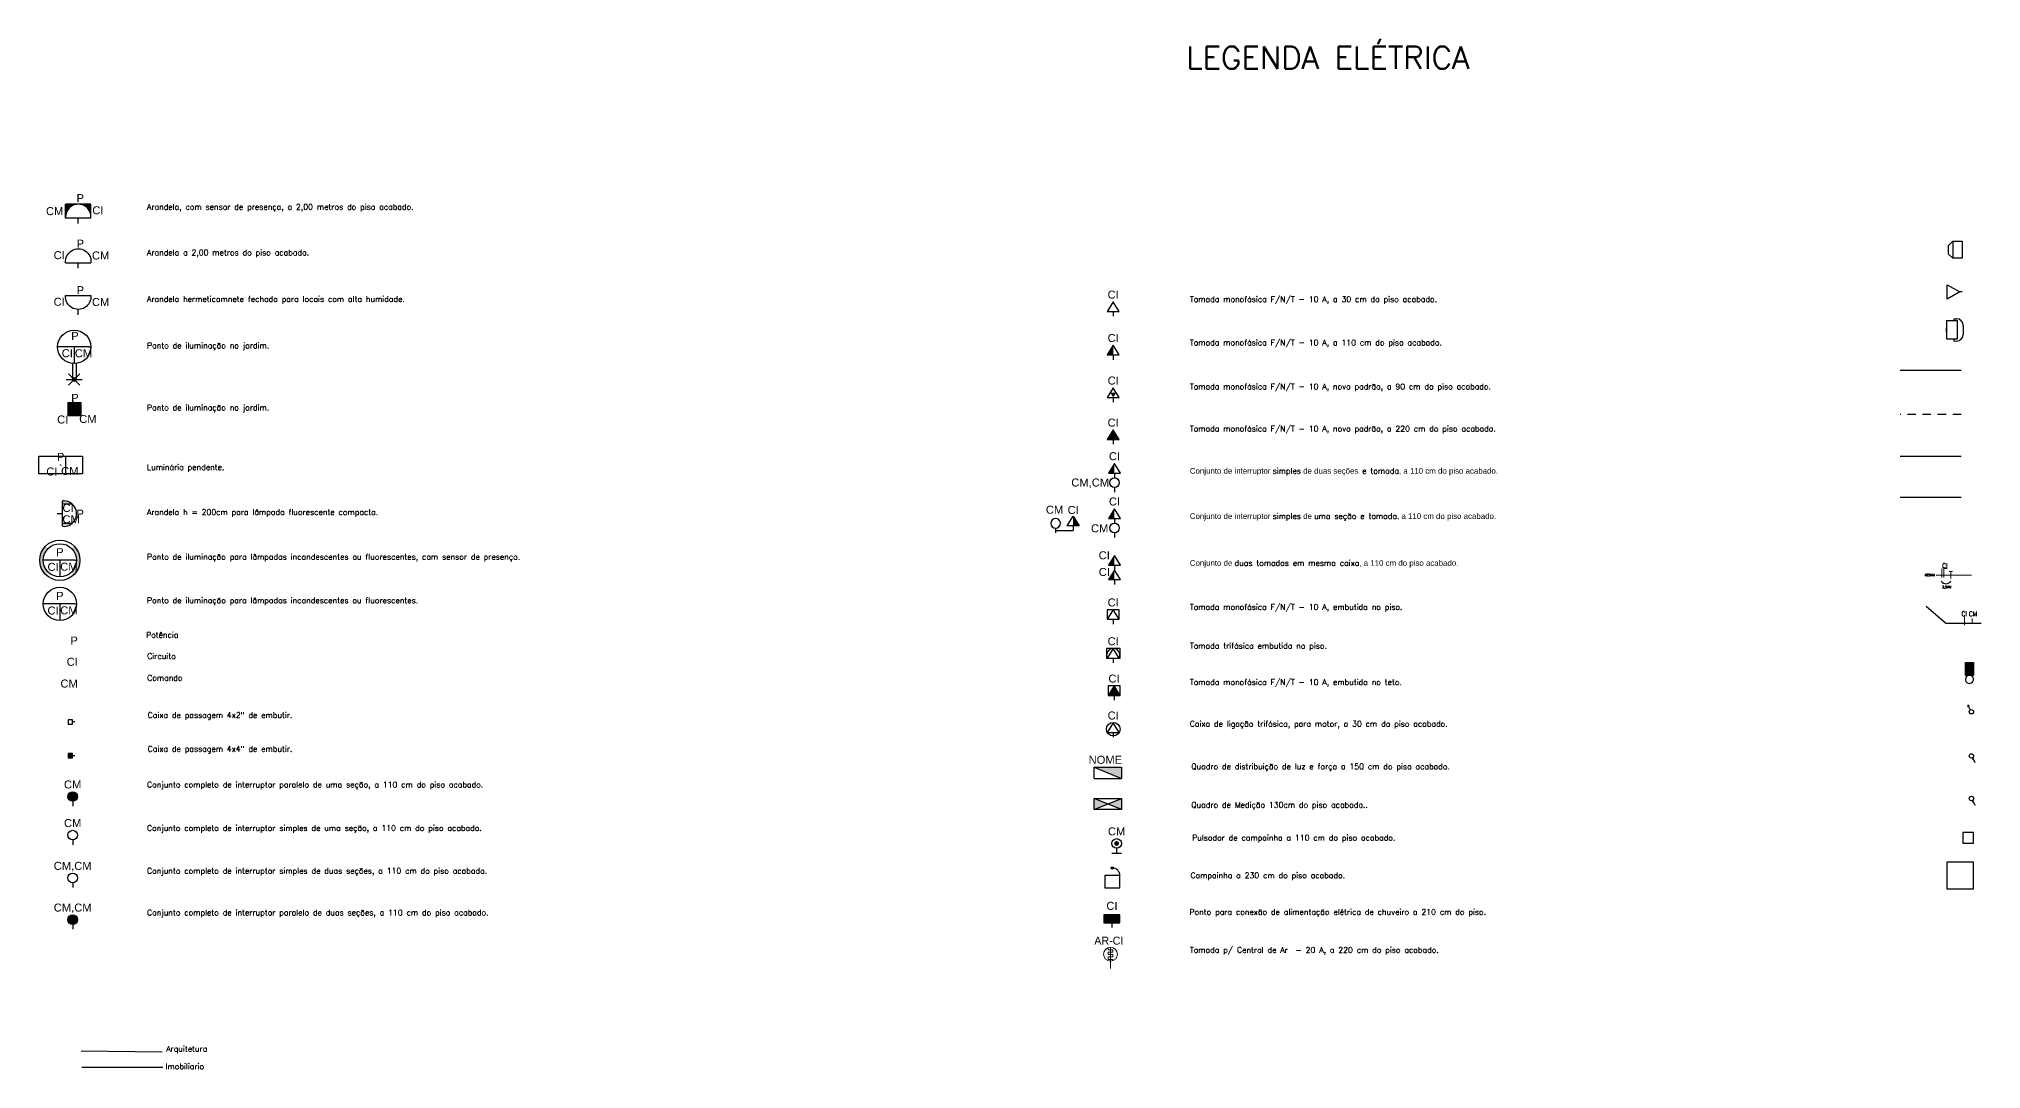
# Model space of a CAD drawing. Header units: millimetres. Extents: x -632.9 to -580.6, y 696.1 to 727.5.
# Drawn here: x -632.95 to -603.82, y 712 to 727.46 of the extents above; entities that cross this region are included whole.
import ezdxf
from ezdxf.enums import TextEntityAlignment as Align

# ---------------------------------------------------------------- set-up
doc = ezdxf.new("R2010")
doc.units = ezdxf.units.MM
doc.header["$MEASUREMENT"] = 0
doc.linetypes.add('DASHDOT', pattern=[1, 0.5, -0.25, 0, -0.25])
doc.linetypes.add('HIDDEN', pattern=[9.525, 6.35, -3.175])
for name, color, linetype in [('ARQUITETURA', 9, 'Continuous'), ('ELETRODUTO APARENTE', 2, 'DASHDOT'), ('ELETRODUTO DIVERSOS', 3, 'Continuous'), ('ELETRODUTO EMBUTIDO LAJE PAREDE', 2, 'Continuous'), ('ELETRODUTO EMBUTIDO PISO', 2, 'HIDDEN'), ('ELETRODUTO LUMINÁRIA', 3, 'Continuous'), ('ELETRODUTO TEXTO', 2, 'Continuous'), ('IMOBILIARIO', 8, 'Continuous'), ('NOTAS', 7, 'Continuous'), ('PDF3_DI-Barramento Fase 3', 4, 'Continuous'), ('PENA1', 2, 'Continuous')]:
    doc.layers.add(name, color=color, linetype=linetype)
for name, color, linetype, lineweight in [('INTERFONICA', 216, 'Continuous', 20), ('LAYERCOMUM', 252, 'Continuous', 25), ('REDE ELETRICA', 7, 'Continuous', 9), ('TOMADAS', 20, 'Continuous', 13)]:
    doc.layers.add(name, color=color, linetype=linetype, lineweight=lineweight)
doc.styles.add('GYN_Carimbo_Página', font='arial.ttf', dxfattribs={"height": 0.6})
doc.styles.add('GYN_Dispositivos', font='arial.ttf', dxfattribs={"height": 0.2})
doc.styles.add('R100', font='simplex.shx', dxfattribs={"height": 2.54})
doc.styles.add('ROMAND', font='romand__.ttf', dxfattribs={"width": 0.75})
doc.styles.add('SIMPLEX', font='simplex.shx')
doc.linetypes.add('ZIGZAG', pattern='A,0.00254,-5.08,[131,ltypeshp.shx,S=5.08,R=0,X=-5.08,Y=0],-10.16,[131,ltypeshp.shx,S=5.08,R=180,X=5.08,Y=0],-5.08', length=20.32254)

# ---------------------------------------------------------------- blocks, each defined once
blk = doc.blocks.new('*U16')
for p, q in [((-0.373, 0), (-0.416, 0)), ((0.373, 0), (-0.373, 0)), ((0, 0), (0, -0.373)), ((0.373, 0), (0.416, 0)), ((0, -0.373), (0, -0.416))]:
    blk.add_line(p, q)
blk.add_circle((0, 0), 0.416)
at = {"color": 7, "style": 'GYN_Dispositivos'}
blk.add_attdef('CI', text='', height=0.2, dxfattribs=at).set_placement((-0.16, 0), align=Align.TOP_RIGHT)
blk.add_attdef('P', text='', height=0.2, dxfattribs=at).set_placement((0, 0.16), align=Align.BOTTOM_CENTER)
blk.add_attdef('CM', text='', height=0.2, dxfattribs=at).set_placement((0.16, 0), align=Align.TOP_LEFT)
blk = doc.blocks.new('*U20')
h = blk.add_hatch(color=256)
h.paths.add_polyline_path([(0.371, 0.242, 0.205176), (0.132, 0.316), (0.132, 0.242)])
h.paths.add_polyline_path([(0.132, -0.242), (0.132, -0.316, 0.205176), (0.371, -0.242)])
for p, q in [((0, 0), (0.132, 0)), ((0.132, -0.316), (0.132, 0.316)), ((0.132, 0.242), (0.371, 0.242)), ((0.132, -0.07), (0.132, -0.17)), ((0.132, -0.242), (0.371, -0.242))]:
    blk.add_line(p, q)
blk.add_arc((0.165, 0), 0.318, 264.0243, 95.9757)
at = {"color": 7, "style": 'GYN_Dispositivos'}
blk.add_attdef('CI', text='', height=0.2, dxfattribs=at).set_placement((0.132, 0.242), align=Align.TOP_LEFT)
blk.add_attdef('P', text='', height=0.2, dxfattribs=at).set_placement((0.483, 0), align=Align.MIDDLE_LEFT)
blk.add_attdef('CM', text='', height=0.2, dxfattribs=at).set_placement((0.132, -0.301), align=Align.BOTTOM_LEFT)
blk = doc.blocks.new('*U3')
blk.add_line((0, 0.06), (0, 0))
blk.add_lwpolyline([(-0.055, -0.11), (0.055, -0.11), (0.055, 0), (-0.055, 0)], close=True)
blk = doc.blocks.new('*U1')
blk.add_line((0, 0.12), (0, 0))
blk.add_circle((0, 0.24), 0.12)
at = {"layer": 'REDE ELETRICA', "style": 'GYN_Carimbo_Página'}
blk.add_attdef('COMANDO', text='', height=0.2, dxfattribs=at).set_placement((0, 0.542), align=Align.MIDDLE_CENTER)
blk = doc.blocks.new('*U18')
for points in [[(0, 0.36, 0.414214), (-0.12, 0.24), (0, 0.24)], [(-0.12, 0.24, 0.414214), (0, 0.12), (0, 0.24)], [(0.12, 0.24, 0.414214), (0, 0.36), (0, 0.24)], [(0.12, 0.24), (0, 0.24), (0, 0.12, 0.414214)]]:
    blk.add_hatch(color=256).paths.add_polyline_path(points)
h = blk.add_hatch(color=256)
h.paths.add_polyline_path([(0.12, 0.24, 0.414214), (0, 0.36), (0, 0.24)])
h.paths.add_polyline_path([(0, 0.24), (0, 0.12, 0.414214), (0.12, 0.24)])
blk.add_line((0, 0.12), (0, 0))
blk.add_circle((0, 0.24), 0.12)
at = {"layer": 'REDE ELETRICA', "style": 'GYN_Carimbo_Página'}
blk.add_attdef('COMANDO', text='', height=0.2, dxfattribs=at).set_placement((0, 0.542), align=Align.MIDDLE_CENTER)
blk = doc.blocks.new('*U6')
for points in [[(0, 0.24), (-0.075, 0.24), (-0.15, 0.12), (0, 0.12)], [(0, 0.36), (-0.075, 0.24), (0, 0.24)]]:
    blk.add_hatch(color=256).paths.add_polyline_path(points)
for p, q in [((0, 0.36), (-0.15, 0.12)), ((-0.15, 0.12), (0.15, 0.12)), ((0.15, 0.12), (0, 0.36)), ((0, 0.12), (0, 0))]:
    blk.add_line(p, q)
at = {"layer": 'REDE ELETRICA', "style": 'GYN_Carimbo_Página'}
blk.add_attdef('CIRCUITO', text='', height=0.2, dxfattribs=at).set_placement((0, 0.542), align=Align.MIDDLE_CENTER)
blk = doc.blocks.new('*U5')
for p, q in [((0, 0.36), (-0.15, 0.12)), ((-0.15, 0.12), (0.15, 0.12)), ((0.15, 0.12), (0, 0.36)), ((0, 0.12), (0, 0))]:
    blk.add_line(p, q)
at = {"layer": 'REDE ELETRICA', "style": 'GYN_Carimbo_Página'}
blk.add_attdef('CIRCUITO', text='', height=0.2, dxfattribs=at).set_placement((0, 0.542), align=Align.MIDDLE_CENTER)
blk = doc.blocks.new('*U19')
blk.add_hatch(color=256).paths.add_polyline_path([(0.075, 0.24), (-0.075, 0.24), (0, 0.12)])
for p, q in [((0, 0.36), (-0.15, 0.12)), ((-0.15, 0.12), (0.15, 0.12)), ((0.15, 0.12), (0, 0.36)), ((0, 0.12), (0, 0))]:
    blk.add_line(p, q)
at = {"layer": 'REDE ELETRICA', "style": 'GYN_Carimbo_Página'}
blk.add_attdef('CIRCUITO', text='', height=0.2, dxfattribs=at).set_placement((0, 0.542), align=Align.MIDDLE_CENTER)
blk = doc.blocks.new('*U23')
for points in [[(0, 0.24), (-0.075, 0.24), (-0.15, 0.12), (0, 0.12)], [(0, 0.36), (-0.075, 0.24), (0, 0.24)], [(0, 0.36), (0, 0.24), (0.075, 0.24)], [(0.075, 0.24), (0, 0.24), (0, 0.12), (0.15, 0.12)]]:
    blk.add_hatch(color=256).paths.add_polyline_path(points)
for p, q in [((0, 0.36), (-0.15, 0.12)), ((-0.15, 0.12), (0.15, 0.12)), ((0.15, 0.12), (0, 0.36)), ((0, 0.12), (0, 0))]:
    blk.add_line(p, q)
at = {"layer": 'REDE ELETRICA', "style": 'GYN_Carimbo_Página'}
blk.add_attdef('CIRCUITO', text='', height=0.2, dxfattribs=at).set_placement((0, 0.542), align=Align.MIDDLE_CENTER)
blk = doc.blocks.new('Quadro terminal.')
blk.add_hatch(color=256).paths.add_polyline_path([(-0.34, 0.212), (0.34, -0.071), (0.34, 0.212)])
at = {"ltscale": 0.05}
for p, q in [((-0.34, -0.071), (-0.34, 0.212)), ((-0.34, 0.212), (0.34, 0.212)), ((-0.34, 0.212), (0.34, -0.071)), ((0.34, 0.212), (0.34, -0.071)), ((-0.34, -0.071), (0.34, -0.071))]:
    blk.add_line(p, q, dxfattribs=at)
at = {"layer": 'REDE ELETRICA', "style": 'GYN_Carimbo_Página'}
blk.add_attdef('CM', text='', height=0.2, rotation=360, dxfattribs=at).set_placement((-0.254, 0.238), align=Align.BOTTOM_LEFT)
blk = doc.blocks.new('*U8')
blk.add_hatch(color=256).paths.add_polyline_path([(-0.06, 0.24, 1), (0.06, 0.24, 1)])
for p, q in [((-0.12, 0), (0.12, 0)), ((0, 0.12), (0, 0))]:
    blk.add_line(p, q)
blk.add_circle((0, 0.24), 0.12)
at = {"layer": 'REDE ELETRICA', "style": 'GYN_Carimbo_Página'}
blk.add_attdef('COMANDO', text='', height=0.2, dxfattribs=at).set_placement((0, 0.542), align=Align.MIDDLE_CENTER)
blk = doc.blocks.new('*U7')
blk.add_hatch(color=256).paths.add_polyline_path([(-0.2, 0.32), (-0.2, 0.12), (0.2, 0.12), (0.2, 0.32)])
blk.add_line((0, 0.12), (0, 0))
blk.add_lwpolyline([(-0.2, 0.12), (0.2, 0.12), (0.2, 0.32), (-0.2, 0.32)], close=True)
at = {"layer": 'REDE ELETRICA', "style": 'GYN_Carimbo_Página'}
blk.add_attdef('CIRCUITO', text='', height=0.2, dxfattribs=at).set_placement((0, 0.542), align=Align.MIDDLE_CENTER)
blk = doc.blocks.new('*U24')
h = blk.add_hatch(color=256)
h.paths.add_polyline_path([(0.356, 0.355), (0.294, 0.294, -0.198705), (0.416, 0, -0.198998), (0.294, -0.294), (0.355, -0.356, 0.198983), (0.503, 0, 0.198741)])
h.paths.add_polyline_path([(-0.294, 0.294), (-0.356, 0.355, 0.198841), (-0.503, 0, 0.199084), (-0.355, -0.356), (-0.294, -0.294, -0.199119), (-0.416, 0, -0.198827)])
for p, q in [((-0.373, 0), (-0.416, 0)), ((0.373, 0), (-0.373, 0)), ((0, 0), (0, -0.373)), ((0.373, 0), (0.416, 0)), ((0, -0.373), (0, -0.416))]:
    blk.add_line(p, q)
for radius in [0.503, 0.416]:
    blk.add_circle((0, 0), radius)
at = {"color": 7, "style": 'GYN_Dispositivos'}
blk.add_attdef('CI', text='', height=0.2, dxfattribs=at).set_placement((-0.16, 0), align=Align.TOP_RIGHT)
blk.add_attdef('P', text='', height=0.2, dxfattribs=at).set_placement((0, 0.16), align=Align.BOTTOM_CENTER)
blk.add_attdef('CM', text='', height=0.2, dxfattribs=at).set_placement((0.16, 0), align=Align.TOP_LEFT)
blk = doc.blocks.new('*U25')
blk.add_line((0.132, -0.219), (0.132, 0.219))
blk.add_lwpolyline([(-0.545, 0.219), (0.545, 0.219), (0.545, -0.219), (-0.545, -0.219)], close=True)
blk.add_circle((0, 0), 0.00589)
at = {"color": 7, "style": 'GYN_Dispositivos'}
blk.add_attdef('CI', text='', height=0.2, dxfattribs=at).set_placement((-0.16, 0), align=Align.TOP_RIGHT)
blk.add_attdef('P', text='', height=0.2, dxfattribs=at).set_placement((0, 0.16), align=Align.BOTTOM_CENTER)
blk.add_attdef('CM', text='', height=0.2, dxfattribs=at).set_placement((0.16, 0), align=Align.TOP_LEFT)
blk = doc.blocks.new('*U26')
for p, q in [((0, 0.36), (-0.15, 0.12)), ((-0.15, 0.12), (0.15, 0.12)), ((0.15, 0.12), (0, 0.36)), ((0, 0.12), (0, 0))]:
    blk.add_line(p, q)
blk.add_lwpolyline([(-0.15, 0.12), (0.15, 0.12), (0.15, 0.36), (-0.15, 0.36)], close=True)
at = {"layer": 'REDE ELETRICA', "style": 'GYN_Carimbo_Página'}
blk.add_attdef('CIRCUITO', text='', height=0.2, dxfattribs=at).set_placement((0, 0.542), align=Align.MIDDLE_CENTER)
blk = doc.blocks.new('*U28')
blk.add_hatch(color=256).paths.add_polyline_path([(0.16, 0.16), (-0.16, 0.16), (-0.16, -0.16), (0.16, -0.16)])
for p, q in [((0.16, 0.16), (-0.16, -0.16)), ((-0.16, 0.16), (0.16, 0.16)), ((-0.16, 0.16), (-0.16, -0.16)), ((-0.006, 0.16), (-0.036, 0.16)), ((0.16, 0.16), (0.16, -0.16)), ((-0.16, -0.16), (0.16, -0.16))]:
    blk.add_line(p, q)
at = {"color": 7, "style": 'GYN_Dispositivos'}
blk.add_attdef('CI', text='', height=0.2, dxfattribs=at).set_placement((-0.16, 0), align=Align.TOP_RIGHT)
blk.add_attdef('P', text='', height=0.2, dxfattribs=at).set_placement((0, 0.16), align=Align.BOTTOM_CENTER)
blk.add_attdef('CM', text='', height=0.2, dxfattribs=at).set_placement((0.16, 0), align=Align.TOP_LEFT)
blk = doc.blocks.new('*U29')
for p, q in [((-0.373, 0), (-0.416, 0)), ((0.373, 0), (-0.373, 0)), ((0, 0), (0, -0.373)), ((0.373, 0), (0.416, 0)), ((-0.048, -0.413), (-0.048, -0.811)), ((0, -0.373), (0, -0.416)), ((0.047, -0.413), (0.047, -0.811)), ((-0.199, -0.811), (0.198, -0.811)), ((-0.141, -0.952), (0.14, -0.671)), ((0.14, -0.952), (-0.141, -0.671))]:
    blk.add_line(p, q)
for centre, radius in [((0, 0), 0.416), ((0, -0.811), 0.0472)]:
    blk.add_circle(centre, radius)
at = {"color": 7, "style": 'GYN_Dispositivos'}
blk.add_attdef('CI', text='', height=0.2, dxfattribs=at).set_placement((-0.16, 0), align=Align.TOP_RIGHT)
blk.add_attdef('P', text='', height=0.2, dxfattribs=at).set_placement((0, 0.16), align=Align.BOTTOM_CENTER)
blk.add_attdef('CM', text='', height=0.2, dxfattribs=at).set_placement((0.16, 0), align=Align.TOP_LEFT)
blk = doc.blocks.new('*U30')
for p, q in [((0, 0.36), (-0.15, 0.12)), ((-0.15, 0.12), (0.15, 0.12)), ((0.15, 0.12), (0, 0.36)), ((0, 0.12), (0, 0))]:
    blk.add_line(p, q)
blk.add_arc((0, 0.193), 0.167, 334.0108, 205.9892)
at = {"layer": 'REDE ELETRICA', "style": 'GYN_Carimbo_Página'}
blk.add_attdef('CIRCUITO', text='', height=0.2, dxfattribs=at).set_placement((0, 0.542), align=Align.MIDDLE_CENTER)
blk = doc.blocks.new('*U31')
for p, q in [((0, 0), (0.132, 0)), ((0.478, -0.316), (0.478, 0.316))]:
    blk.add_line(p, q)
blk.add_arc((0.449, 0), 0.317, 84.8693, 275.1307)
blk = doc.blocks.new('*U32')
for p, q in [((0, 0), (0.132, 0)), ((0.132, -0.316), (0.132, 0.316))]:
    blk.add_line(p, q)
blk.add_arc((0.165, 0), 0.318, 264.0243, 95.9757)
blk = doc.blocks.new('*U33')
for points in [[(0.198, 0.316, -0.383986), (0.483, 0), (0.483, 0.316)], [(0.198, -0.316), (0.483, -0.316), (0.483, 0, -0.383986)]]:
    blk.add_hatch(color=256).paths.add_polyline_path(points)
for p, q in [((0, 0), (0.132, 0)), ((0.132, -0.316), (0.132, 0.316)), ((0.132, 0.316), (0.483, 0.316)), ((0.483, -0.316), (0.483, 0.316)), ((0.132, -0.316), (0.483, -0.316))]:
    blk.add_line(p, q)
blk.add_arc((0.165, 0), 0.318, 264.0243, 95.9757)
blk = doc.blocks.new('*U34')
for p, q in [((0, 0.36), (-0.15, 0.12)), ((-0.15, 0.12), (0.15, 0.12)), ((0.15, 0.12), (0, 0.36)), ((0, 0.12), (0, 0))]:
    blk.add_line(p, q)
blk.add_circle((0, 0.2), 0.17)
at = {"layer": 'REDE ELETRICA', "style": 'GYN_Carimbo_Página'}
blk.add_attdef('CIRCUITO', text='', height=0.2, dxfattribs=at).set_placement((0, 0.542), align=Align.MIDDLE_CENTER)
blk = doc.blocks.new('*U14')
blk.add_hatch(color=256).paths.add_polyline_path([(-0.131, -0.131), (-0.097, -0.122), (-0.122, -0.097)])
blk.add_line((-0.11, -0.11), (-0.039, -0.039))
blk.add_lwpolyline([(-0.122, -0.097), (-0.131, -0.131), (-0.097, -0.122)], close=True)
blk.add_circle((0, 0), 0.055)
blk = doc.blocks.new('*U22')
blk.add_hatch(color=256).paths.add_polyline_path([(0.039, 0.039), (0.072, 0.048), (0.048, 0.072)])
blk.add_line((0.06, 0.06), (0.131, 0.131))
blk.add_lwpolyline([(0.048, 0.072), (0.039, 0.039), (0.072, 0.048)], close=True)
blk.add_circle((0, 0), 0.055)
blk = doc.blocks.new('*U27')
for points in [[(0, 0.24), (-0.075, 0.24), (-0.15, 0.12), (0, 0.12)], [(0, 0.36), (-0.075, 0.24), (0, 0.24)], [(0, 0.36), (0, 0.24), (0.075, 0.24)], [(0.075, 0.24), (0, 0.24), (0, 0.12), (0.15, 0.12)]]:
    blk.add_hatch(color=256).paths.add_polyline_path(points)
for p, q in [((0, 0.36), (-0.15, 0.12)), ((-0.15, 0.12), (0.15, 0.12)), ((0.15, 0.12), (0, 0.36)), ((0, 0.12), (0, 0))]:
    blk.add_line(p, q)
blk.add_lwpolyline([(-0.15, 0.12), (0.15, 0.12), (0.15, 0.36), (-0.15, 0.36)], close=True)
at = {"layer": 'REDE ELETRICA', "style": 'GYN_Carimbo_Página'}
blk.add_attdef('CIRCUITO', text='', height=0.2, dxfattribs=at).set_placement((0, 0.542), align=Align.MIDDLE_CENTER)
blk = doc.blocks.new('*U21')
for points in [[(0, -0.055), (0, 0), (-0.055, 0)], [(0.055, 0), (0, 0), (0, -0.055)], [(0, -0.055), (0.055, -0.055), (0.055, 0)], [(-0.055, 0), (-0.055, -0.055), (0, -0.055)], [(-0.055, -0.11), (0, -0.055), (-0.055, -0.055)], [(-0.055, -0.11), (0, -0.11), (0, -0.055)], [(0.055, -0.11), (0, -0.055), (0, -0.11)], [(0.055, -0.11), (0.055, -0.055), (0, -0.055)]]:
    blk.add_hatch(color=256).paths.add_polyline_path(points)
for p, q in [((-0.055, 0), (0.055, -0.11)), ((-0.055, -0.11), (0.055, 0)), ((0, 0.06), (0, 0)), ((0, -0.11), (0, 0)), ((-0.055, -0.055), (0.055, -0.055))]:
    blk.add_line(p, q)
blk.add_lwpolyline([(-0.055, -0.11), (0.055, -0.11), (0.055, 0), (-0.055, 0)], close=True)
blk = doc.blocks.new('TomadaAr')
at = {"layer": 'TOMADAS', "ltscale": 3}
for p, q in [((-0.036, 0.311), (-0.036, 0.282)), ((0, 0.318), (0, 0)), ((-0.036, 0.282), (0.036, 0.282)), ((-0.036, 0.245), (0.036, 0.245)), ((-0.036, 0.245), (-0.036, 0.209)), ((-0.036, 0.209), (0.036, 0.209)), ((-0.036, 0.173), (0.036, 0.173)), ((-0.036, 0.173), (-0.036, 0.136)), ((-0.036, 0.136), (0.036, 0.136)), ((0.036, 0.282), (0.036, 0.245)), ((0.036, 0.209), (0.036, 0.173)), ((0.036, 0.136), (0.036, 0.116))]:
    blk.add_line(p, q, dxfattribs=at)
blk.add_circle((0, 0.213), 0.104, dxfattribs=at)
blk.add_attdef('AR-CI', text='', height=0.12).set_placement((-0.026, 0.357), align=Align.CENTER)

msp = doc.modelspace()

# ---------------------------------------------------------------- hatches: boundary and pattern name
at = {"layer": 'ELETRODUTO DIVERSOS', "ltscale": 0.01}
h = msp.add_hatch(color=256, dxfattribs=at)
h.dxf.hatch_style = 1
h.paths.add_polyline_path([(-617.122, 715.899), (-616.918, 715.981), (-617.122, 716.063)])
h.paths.add_polyline_path([(-616.918, 715.981), (-616.714, 715.899), (-616.714, 716.063)])
at = {"layer": 'ELETRODUTO LUMINÁRIA'}
for points in [[(-603.937, 718.103), (-604.056, 718.103), (-604.056, 717.906), (-603.937, 717.906)], [(-616.833, 715.021, 1), (-616.867, 715.021, 1)]]:
    msp.add_hatch(color=256, dxfattribs=at).paths.add_polyline_path(points)

# ---------------------------------------------------------------- linework, layer by layer
at = {"layer": 'ARQUITETURA'}
msp.add_line((-632.315, 712.278), (-631.098, 712.262), dxfattribs=at)
at = {"layer": 'ELETRODUTO APARENTE', "linetype": 'ZIGZAG', "ltscale": 0.01}
msp.add_line((-604.12, 721.194), (-605.034, 721.194), dxfattribs=at)
at = {"layer": 'ELETRODUTO APARENTE', "linetype": 'ZIGZAG', "ltscale": 0.02}
msp.add_line((-604.12, 720.577), (-605.034, 720.577), dxfattribs=at)
at = {"layer": 'ELETRODUTO DIVERSOS', "ltscale": 0.01}
for p, q in [((-617.122, 715.899), (-616.714, 716.063)), ((-616.714, 715.899), (-617.122, 716.063))]:
    msp.add_line(p, q, dxfattribs=at)
msp.add_lwpolyline([(-616.714, 715.899), (-617.122, 715.899), (-617.122, 716.063), (-616.714, 716.063)], close=True, dxfattribs=at)
at = {"layer": 'ELETRODUTO EMBUTIDO LAJE PAREDE', "linetype": 'ZIGZAG', "ltscale": 0.2}
msp.add_line((-605.034, 722.486), (-604.12, 722.486), dxfattribs=at)
at = {"layer": 'ELETRODUTO EMBUTIDO PISO', "ltscale": 0.02}
msp.add_line((-604.12, 721.824), (-605.034, 721.824), dxfattribs=at)
at = {"layer": 'ELETRODUTO LUMINÁRIA'}
for p, q in [((-604.311, 724.36), (-604.248, 724.423)), ((-604.248, 724.423), (-604.248, 724.167)), ((-604.248, 724.423), (-604.105, 724.423)), ((-604.105, 724.423), (-604.105, 724.167)), ((-604.311, 724.23), (-604.311, 724.36)), ((-604.248, 724.167), (-604.311, 724.23)), ((-604.105, 724.167), (-604.248, 724.167)), ((-604.33, 723.769), (-604.143, 723.661)), ((-604.33, 723.661), (-604.33, 723.769)), ((-604.33, 723.553), (-604.33, 723.661)), ((-604.143, 723.661), (-604.33, 723.553)), ((-604.107, 723.661), (-604.143, 723.661)), ((-604.174, 723.227), (-604.342, 723.227)), ((-604.342, 723.227), (-604.342, 722.958)), ((-604.225, 723.227), (-604.225, 723.26)), ((-604.225, 723.26), (-604.191, 723.26)), ((-604.174, 722.958), (-604.174, 723.227)), ((-604.342, 723.06), (-604.342, 723.124)), ((-604.342, 722.958), (-604.174, 722.958)), ((-604.225, 722.924), (-604.225, 722.958)), ((-604.09, 723.159), (-604.09, 723.025)), ((-617.701, 720.083), (-617.438, 720.083)), ((-616.736, 714.907), (-616.965, 714.907)), ((-616.965, 714.907), (-616.965, 714.723)), ((-616.736, 714.723), (-616.736, 714.907)), ((-616.965, 714.723), (-616.736, 714.723))]:
    msp.add_line(p, q, dxfattribs=at)
for points in [[(-616.939, 718.169), (-616.735, 718.169), (-616.735, 718.313), (-616.939, 718.313)], [(-604.056, 718.103), (-603.937, 718.103), (-603.937, 717.906), (-604.056, 717.906)], [(-604.096, 715.395), (-603.936, 715.395), (-603.936, 715.555), (-604.096, 715.555)], [(-604.336, 714.709), (-603.936, 714.709), (-603.936, 715.109), (-604.336, 715.109)]]:
    msp.add_lwpolyline(points, close=True, dxfattribs=at)
msp.add_circle((-616.85, 715.021), 0.0169, dxfattribs=at)
for centre, radius, start, end in [((-604.191, 723.159), 0.101, 360, 90), ((-604.191, 723.025), 0.101, 270, 0), ((-603.997, 717.85), 0.0616, 115.0255, 64.9745), ((-616.85, 714.907), 0.114, 360, 90)]:
    msp.add_arc(centre, radius, start, end, dxfattribs=at)
at = {"layer": 'IMOBILIARIO'}
msp.add_line((-632.306, 712.032), (-631.089, 712.032), dxfattribs=at)
at = {"layer": 'INTERFONICA', "color": 1}
msp.add_line((-604.191, 722.924), (-604.225, 722.924), dxfattribs=at)
at = {"layer": 'LAYERCOMUM', "linetype": 'Continuous'}
for p, q in [((-604.497, 719.415), (-603.964, 719.417)), ((-604.355, 718.691), (-604.645, 718.945)), ((-604.355, 718.691), (-603.821, 718.693))]:
    msp.add_line(p, q, dxfattribs=at)
at = {"layer": 'PENA1'}
msp.add_arc((-604.347, 719.37), 0.0848, 211.9194, 329.0111, dxfattribs=at)

# ---------------------------------------------------------------- block references
at = {"layer": 'ELETRODUTO LUMINÁRIA'}
ref = msp.add_blockref('*U33', (-632.357, 724.687), dxfattribs=dict(at, xscale=0.5999996999998075, yscale=0.5999996999998075, zscale=0.5999996999998075, rotation=89.99999999999999))
ref.add_attrib('P', 'P', dxfattribs={"layer": '0', "color": 7, "height": 0.12, "style": 'GYN_Dispositivos'}).set_placement((-632.383, 725.069), align=Align.MIDDLE_LEFT)
ref.add_attrib('CI', 'CI', dxfattribs={"layer": '0', "color": 7, "height": 0.12, "style": 'GYN_Dispositivos'}).set_placement((-632.146, 724.946), align=Align.TOP_LEFT)
ref.add_attrib('CM', 'CM', dxfattribs={"layer": '0', "color": 7, "height": 0.12, "style": 'GYN_Dispositivos'}).set_placement((-632.842, 724.777), align=Align.BOTTOM_LEFT)
ref = msp.add_blockref('*U32', (-632.357, 724.018), dxfattribs=dict(at, xscale=-0.5999996999998075, yscale=0.5999996999998303, zscale=0.5999996999998289, rotation=270))
ref.add_attrib('P', 'P', dxfattribs={"layer": '0', "color": 7, "height": 0.12, "style": 'GYN_Dispositivos'}).set_placement((-632.382, 724.386), align=Align.MIDDLE_LEFT)
ref.add_attrib('CI', 'CI', dxfattribs={"layer": '0', "color": 7, "height": 0.12, "style": 'GYN_Dispositivos'}).set_placement((-632.727, 724.273), align=Align.TOP_LEFT)
ref.add_attrib('CM', 'CM', dxfattribs={"layer": '0', "color": 7, "height": 0.12, "style": 'GYN_Dispositivos'}).set_placement((-632.152, 724.112), align=Align.BOTTOM_LEFT)
ref = msp.add_blockref('*U31', (-632.357, 723.32), dxfattribs=dict(at, xscale=-0.5999996999998075, yscale=0.5999996999998303, zscale=0.5999996999998289, rotation=270))
ref.add_attrib('P', 'P', dxfattribs={"layer": '0', "color": 7, "height": 0.12, "style": 'GYN_Dispositivos'}).set_placement((-632.382, 723.688), align=Align.MIDDLE_LEFT)
ref.add_attrib('CI', 'CI', dxfattribs={"layer": '0', "color": 7, "height": 0.12, "style": 'GYN_Dispositivos'}).set_placement((-632.727, 723.574), align=Align.TOP_LEFT)
ref.add_attrib('CM', 'CM', dxfattribs={"layer": '0', "color": 7, "height": 0.12, "style": 'GYN_Dispositivos'}).set_placement((-632.152, 723.414), align=Align.BOTTOM_LEFT)
for name, p, xscale, yscale, zscale, values in [('*U5', (-616.837, 723.296), 0.6000000000000001, 0.6000000000000001, 0.6000000000000001, {'CIRCUITO': 'CI'}), ('*U6', (-616.837, 722.645), 0.6000000000000001, 0.6000000000000001, 0.6000000000000001, {'CIRCUITO': 'CI'}), ('*U19', (-616.837, 722.007), 0.6000000000000001, 0.6000000000000001, 0.6000000000000001, {'CIRCUITO': 'CI'}), ('*U23', (-616.837, 721.376), 0.6000000000000001, 0.6000000000000001, 0.6000000000000001, {'CIRCUITO': 'CI'}), ('*U6', (-616.818, 720.872), 0.6000000000000001, 0.6000000000000001, 0.6000000000000001, {'CIRCUITO': 'CI'}), ('*U20', (-632.673, 720.336), 0.5999996999998075, 0.5999996999998075, 0.5999996999998075, {'P': 'P', 'CI': 'CI', 'CM': 'CM'}), ('*U6', (-616.818, 720.193), 0.6000000000000001, 0.6000000000000001, 0.6000000000000001, {'CIRCUITO': 'CI'}), ('*U26', (-616.837, 718.679), 0.6000000000000001, 0.6000000000000001, 0.6000000000000001, {'CIRCUITO': 'CI'}), ('*U30', (-616.837, 718.097), 0.6000000000000001, 0.6000000000000001, 0.6000000000000001, {'CIRCUITO': 'CI'}), ('*U27', (-616.825, 717.537), 0.6000000000000001, 0.6000000000000001, 0.6000000000000001, {'CIRCUITO': 'CI'}), ('*U34', (-616.837, 716.983), 0.6000000000000001, 0.6000000000000001, 0.6000000000000001, {'CIRCUITO': 'CI'}), ('*U18', (-632.441, 715.949), 0.6000000000000001, 0.6000000000000001, 0.6000000000000001, {'COMANDO': 'CM'}), ('*U1', (-632.441, 715.37), 0.6000000000000001, 0.6000000000000001, 0.6000000000000001, {'COMANDO': 'CM'}), ('*U8', (-616.786, 715.245), 0.6000000000000001, 0.6000000000000001, 0.6000000000000001, {'COMANDO': 'CM'}), ('*U1', (-632.441, 714.728), 0.6000000000000001, 0.6000000000000001, 0.6000000000000001, {'COMANDO': 'CM,CM'}), ('*U18', (-632.441, 714.102), 0.6000000000000001, 0.6000000000000001, 0.6000000000000001, {'COMANDO': 'CM,CM'}), ('*U7', (-616.856, 714.128), 0.6000000000000001, 0.6000000000000001, 0.6000000000000001, {'CIRCUITO': 'CI'})]:
    msp.add_blockref(name, p, dxfattribs=dict(at, xscale=xscale, yscale=yscale, zscale=zscale)).add_auto_attribs(values)
ref = msp.add_blockref('*U29', (-632.417, 722.836), dxfattribs=dict(at, xscale=0.6000000000000001, yscale=0.6000000000000001, zscale=0.6000000000000001))
ref.add_attrib('P', 'P', dxfattribs={"layer": '0', "color": 7, "height": 0.12, "style": 'GYN_Dispositivos'}).set_placement((-632.407, 722.906), align=Align.BOTTOM_CENTER)
ref.add_attrib('CI', 'CI', dxfattribs={"layer": '0', "color": 7, "height": 0.12, "style": 'GYN_Dispositivos'}).set_placement((-632.438, 722.802), align=Align.TOP_RIGHT)
ref.add_attrib('CM', 'CM', dxfattribs={"layer": '0', "color": 7, "height": 0.12, "style": 'GYN_Dispositivos'}).set_placement((-632.409, 722.801), align=Align.TOP_LEFT)
ref = msp.add_blockref('*U28', (-632.417, 721.906), dxfattribs=dict(at, xscale=0.6000000000000001, yscale=0.6000000000000001, zscale=0.6000000000000001))
ref.add_attrib('P', 'P', dxfattribs={"layer": '0', "color": 7, "height": 0.12, "style": 'GYN_Dispositivos'}).set_placement((-632.407, 721.976), align=Align.BOTTOM_CENTER)
ref.add_attrib('CI', 'CI', dxfattribs={"layer": '0', "color": 7, "height": 0.12, "style": 'GYN_Dispositivos'}).set_placement((-632.506, 721.808), align=Align.TOP_RIGHT)
ref.add_attrib('CM', 'CM', dxfattribs={"layer": '0', "color": 7, "height": 0.12, "style": 'GYN_Dispositivos'}).set_placement((-632.343, 721.816), align=Align.TOP_LEFT)
ref = msp.add_blockref('*U25', (-632.621, 721.067), dxfattribs=dict(at, xscale=0.6000000000000001, yscale=0.6000000000000001, zscale=0.6000000000000001))
ref.add_attrib('P', 'P', dxfattribs={"layer": '0', "color": 7, "height": 0.12, "style": 'GYN_Dispositivos'}).set_placement((-632.621, 721.092), align=Align.BOTTOM_CENTER)
ref.add_attrib('CI', 'CI', dxfattribs={"layer": '0', "color": 7, "height": 0.12, "style": 'GYN_Dispositivos'}).set_placement((-632.669, 721.028), align=Align.TOP_RIGHT)
ref.add_attrib('CM', 'CM', dxfattribs={"layer": '0', "color": 7, "height": 0.12, "style": 'GYN_Dispositivos'}).set_placement((-632.614, 721.035), align=Align.TOP_LEFT)
ref = msp.add_blockref('*U1', (-616.818, 720.656), dxfattribs=dict(at, xscale=0.6000000000000001, yscale=0.6000000000000001, zscale=0.6000000000000001))
ref.add_attrib('COMANDO', 'CM,CM', dxfattribs={"layer": 'REDE ELETRICA', "height": 0.12, "style": 'GYN_Carimbo_Página'}).set_placement((-617.182, 720.803), align=Align.MIDDLE_CENTER)
ref = msp.add_blockref('*U1', (-617.701, 720.047), dxfattribs=dict(at, xscale=-0.6000000000000001, yscale=0.6000000000000001, zscale=0.6000000000000001))
ref.add_attrib('COMANDO', 'CM', dxfattribs={"layer": 'REDE ELETRICA', "height": 0.12, "style": 'GYN_Carimbo_Página'}).set_placement((-617.717, 720.395), align=Align.MIDDLE_CENTER)
ref = msp.add_blockref('*U6', (-617.438, 720.083), dxfattribs=dict(at, xscale=-0.6000000000000001, yscale=0.6000000000000001, zscale=0.6000000000000001))
ref.add_attrib('CIRCUITO', 'CI', dxfattribs={"layer": 'REDE ELETRICA', "height": 0.12, "style": 'GYN_Carimbo_Página'}).set_placement((-617.437, 720.391), align=Align.MIDDLE_CENTER)
ref = msp.add_blockref('*U1', (-616.818, 719.977), dxfattribs=dict(at, xscale=0.6000000000000001, yscale=0.6000000000000001, zscale=0.6000000000000001))
ref.add_attrib('COMANDO', 'CM', dxfattribs={"layer": 'REDE ELETRICA', "height": 0.12, "style": 'GYN_Carimbo_Página'}).set_placement((-617.04, 720.116), align=Align.MIDDLE_CENTER)
ref = msp.add_blockref('*U24', (-632.633, 719.636), dxfattribs=dict(at, xscale=0.6000000000000001, yscale=0.6000000000000001, zscale=0.6000000000000001))
ref.add_attrib('P', 'P', dxfattribs={"layer": '0', "color": 7, "height": 0.12, "style": 'GYN_Dispositivos'}).set_placement((-632.633, 719.662), align=Align.BOTTOM_CENTER)
ref.add_attrib('CI', 'CI', dxfattribs={"layer": '0', "color": 7, "height": 0.12, "style": 'GYN_Dispositivos'}).set_placement((-632.651, 719.597), align=Align.TOP_RIGHT)
ref.add_attrib('CM', 'CM', dxfattribs={"layer": '0', "color": 7, "height": 0.12, "style": 'GYN_Dispositivos'}).set_placement((-632.628, 719.6), align=Align.TOP_LEFT)
ref = msp.add_blockref('*U6', (-616.818, 719.49), dxfattribs=dict(at, xscale=0.6000000000000001, yscale=0.6000000000000001, zscale=0.6000000000000001))
ref.add_attrib('CIRCUITO', 'CI', dxfattribs={"layer": 'REDE ELETRICA', "height": 0.12, "style": 'GYN_Carimbo_Página'}).set_placement((-616.971, 719.711), align=Align.MIDDLE_CENTER)
ref = msp.add_blockref('*U6', (-616.818, 719.274), dxfattribs=dict(at, xscale=0.6000000000000001, yscale=0.6000000000000001, zscale=0.6000000000000001))
ref.add_attrib('CIRCUITO', 'CI', dxfattribs={"layer": 'REDE ELETRICA', "height": 0.12, "style": 'GYN_Carimbo_Página'}).set_placement((-616.97, 719.461), align=Align.MIDDLE_CENTER)
ref = msp.add_blockref('*U16', (-632.633, 718.982), dxfattribs=dict(at, xscale=0.6000000000000001, yscale=0.6000000000000001, zscale=0.6000000000000001))
ref.add_attrib('P', 'P', dxfattribs={"layer": '0', "color": 7, "height": 0.12, "style": 'GYN_Dispositivos'}).set_placement((-632.633, 719.007), align=Align.BOTTOM_CENTER)
ref.add_attrib('CI', 'CI', dxfattribs={"layer": '0', "color": 7, "height": 0.12, "style": 'GYN_Dispositivos'}).set_placement((-632.651, 718.943), align=Align.TOP_RIGHT)
ref.add_attrib('CM', 'CM', dxfattribs={"layer": '0', "color": 7, "height": 0.12, "style": 'GYN_Dispositivos'}).set_placement((-632.628, 718.946), align=Align.TOP_LEFT)
for name, p, xscale, yscale, zscale, rotation in [('*U14', (-603.968, 717.364), 0.599999999999697, 0.599999999999697, 0.599999999999697, 253.8062464297775), ('*U3', (-632.445, 717.211), 0.6000000000000001, 0.6000000000000001, 0.6000000000000001, 270), ('*U21', (-632.445, 716.705), 0.6000000000000001, 0.6000000000000001, 0.6000000000000001, 270), ('*U22', (-603.968, 716.702), 0.599999999999697, 0.599999999999697, 0.599999999999697, 253.8062464297775), ('*U22', (-603.968, 716.063), 0.599999999999697, 0.599999999999697, 0.599999999999697, 253.8062464297775)]:
    msp.add_blockref(name, p, dxfattribs=dict(at, xscale=xscale, yscale=yscale, zscale=zscale, rotation=rotation))
ref = msp.add_blockref('Quadro terminal.', (-616.918, 716.405), dxfattribs=dict(at, xscale=0.6000000000000001, yscale=0.6000000000000001, zscale=0.6000000000000001))
ref.add_attrib('CM', 'NOME', dxfattribs={"layer": 'REDE ELETRICA', "height": 0.12, "rotation": 360, "style": 'GYN_Carimbo_Página'}).set_placement((-617.206, 716.548), align=Align.BOTTOM_LEFT)
at = {"layer": 'PDF3_DI-Barramento Fase 3'}
ref = msp.add_blockref('TomadaAr', (-616.877, 713.514), dxfattribs=at)
ref.add_attrib('AR-CI', 'AR-CI', dxfattribs={"layer": '0', "color": 7, "height": 0.12}).set_placement((-616.903, 713.871), align=Align.CENTER)

# ---------------------------------------------------------------- texts
at = {"layer": 'ELETRODUTO DIVERSOS', "style": 'R100'}
msp.add_text('LEGENDA ELÉTRICA ', height=0.3394, dxfattribs=at).set_placement((-613.503, 727.175), align=Align.MIDDLE_CENTER)
at = {"layer": 'ELETRODUTO TEXTO', "width": 12.62875, "attachment_point": 1, "style": 'SIMPLEX'}
for s, insert, char_height in [('Arandela, com sensor de presença, a 2,00 metros do piso acabado.', (-631.326, 724.98), 0.08463), ('Arandela a 2,00 metros do piso acabado.', (-631.326, 724.295), 0.08463), ('Arandela hermeticamnete fechada para locais com alta humidade.', (-631.326, 723.597), 0.08463), ('Tomada monofásica F/N/T - 10 A, a 30 cm do piso acabado.{\\H1.3504x; }', (-615.688, 723.594), 0.08463), ('Tomada monofásica F/N/T - 10 A, a 110 cm do piso acabado.{\\H1.3504x; }', (-615.688, 722.944), 0.08463), ('Ponto de iluminação no jardim. ', (-631.326, 722.9), 0.08463), ('Tomada monofásica F/N/T - 10 A, novo padrão, a 90 cm do piso acabado.{\\H1.3504x; }', (-615.688, 722.284), 0.08463), ('Ponto de iluminação no jardim. ', (-631.326, 721.969), 0.08463), ('Tomada monofásica F/N/T - 10 A, novo padrão, a 220 cm do piso acabado.{\\H1.3504x; }', (-615.688, 721.653), 0.08463), ('Luminária pendente. ', (-631.326, 721.075), 0.08463), ('{\\fArial|b0|i0|c186|p34;Conjunto de interruptor }simples{\\fArial|b0|i0|c186|p34; de duas seções} e tomada{\\fArial|b0|i0|c186|p34;, a 110 cm do piso acabado.\\H1.35x; }', (-615.688, 721.02), 0.084627), ('Arandela h = 200cm para lâmpada fluorescente compacta. ', (-631.326, 720.401), 0.08463), ('{\\fArial|b0|i0|c186|p34;Conjunto de interruptor }simples{\\fArial|b0|i0|c186|p34; de }uma seção e tomada{\\fArial|b0|i0|c186|p34;, a 110 cm do piso acabado.\\H1.35x; }', (-615.688, 720.341), 0.084627), ('Ponto de iluminação para lâmpadas incandescentes ou fluorescentes, com sensor de presença. ', (-631.326, 719.731), 0.08463), ('{\\fArial|b0|i0|c186|p34;Conjunto de }duas tomadas em mesma caixa{\\fArial|b0|i0|c186|p34;, a 110 cm do piso acabado.\\H1.35x; }', (-615.688, 719.638), 0.084627), ('Ponto de iluminação para lâmpadas incandescentes ou fluorescentes. ', (-631.326, 719.077), 0.08463), ('Tomada monofásica F/N/T - 10 A, embutida no piso.{\\H1.3504x; }', (-615.688, 718.978), 0.08463), ('Potência{\\H1.3388x; }', (-631.34, 718.56), 0.08463), ('Tomada trifásica embutida no piso.{\\H1.3504x; }', (-615.688, 718.396), 0.08463), ('\\pxb0.33333,ql;Circuito', (-631.323, 718.241), 0.08463), ('\\pxb0.33333,ql;Comando', (-631.323, 717.915), 0.08463), ('Tomada monofásica F/N/T - 10 A, embutida no teto.{\\H1.3504x; }', (-615.688, 717.851), 0.08463), ('\\pxb0.33333,ql;Caixa de passagem 4x2" de embutir.', (-631.315, 717.356), 0.08463), ('Caixa de ligação trifásica, para motor, a 30 cm do piso acabado.{\\H1.3504x; }', (-615.688, 717.226), 0.08463), ('\\pxb0.33333,ql;Caixa de passagem 4x4" de embutir.', (-631.315, 716.85), 0.08463), ('Quadro de distribuição de luz e força a 150 cm do piso acabado.{\\H1.3511x; }', (-615.666, 716.586), 0.08463), ('Conjunto completo de interruptor paralelo de uma seção, a 110 cm do piso acabado.{\\H1.3504x; }', (-631.326, 716.314), 0.08463), ('Quadro de Medição 130cm do piso acabado..', (-615.666, 716.01), 0.08463), ('Conjunto completo de interruptor simples de uma seção, a 110 cm do piso acabado.{\\H1.3504x; }', (-631.326, 715.663), 0.08463), ('\\pxb0.33333,ql;Pulsador de campainha a 110 cm do piso acabado.', (-615.653, 715.517), 0.08463), ('Conjunto completo de interruptor simples de duas seções, a 110 cm do piso acabado.{\\H1.3504x; }', (-631.326, 715.021), 0.08463), ('\\pxb0.33333,ql;Campainha a 230 cm do piso acabado.', (-615.678, 714.952), 0.08463), ('Conjunto completo de interruptor paralelo de duas seções, a 110 cm do piso acabado.{\\H1.3504x; }', (-631.326, 714.395), 0.08463), ('Ponto para conexão de alimentação elétrica de chuveiro a 210 cm do piso.{\\H1.3388x; }', (-615.693, 714.404), 0.08463), ('Tomada p/ Central de Ar  - 20 A, a 220 cm do piso acabado.{\\H1.3504x; }', (-615.688, 713.834), 0.08463), ('Arquitetura', (-631.038, 712.351), 0.08463), ('Imobiliario', (-631.047, 712.088), 0.08463)]:
    msp.add_mtext(s, dxfattribs=dict(at, insert=insert, char_height=char_height))
at = {"layer": 'NOTAS', "char_height": 0.12, "attachment_point": 5, "style": 'GYN_Carimbo_Página'}
for s, insert, width in [('\\pxb0.33333,ql;P', (-632.372, 718.432), 0.20806), ('\\pxb0.33333,ql;CI', (-632.427, 718.113), 0.20806), ('\\pxb0.33333,ql;CM', (-632.496, 717.787), 0.25662)]:
    msp.add_mtext(s, dxfattribs=dict(at, insert=insert, width=width))
at = {"layer": 'PENA1', "style": 'ROMAND', "width": 0.75}
for height, p in [(0.133, (-604.394, 719.552)), (0.133, (-604.055, 718.835)), (0.0663, (-603.947, 718.785, -0.169))]:
    msp.add_text('I', height=height, rotation=180, dxfattribs=at).set_placement(p, align=Align.BOTTOM_LEFT)
for s, height, p in [('CI', 0.0737, (-604.406, 719.496)), ('T', 0.103, (-604.302, 719.333)), ('%%C25MM', 0.0369, (-604.667, 719.386)), ('2,5MM', 0.0369, (-604.406, 719.207)), ('CI', 0.0737, (-604.116, 718.775, -0.169)), ('CM', 0.0737, (-604.005, 718.774, -0.169))]:
    msp.add_text(s, height=height, dxfattribs=at).set_placement(p, align=Align.BOTTOM_LEFT)
at = {"layer": 'PENA1', "style": 'ROMAND', "text_generation_flag": 2, "width": 0.75}
msp.add_text('L', height=0.133, rotation=180, dxfattribs=at).set_placement((-604.398, 719.552), align=Align.BOTTOM_LEFT)

doc.saveas('drawing.dxf')
